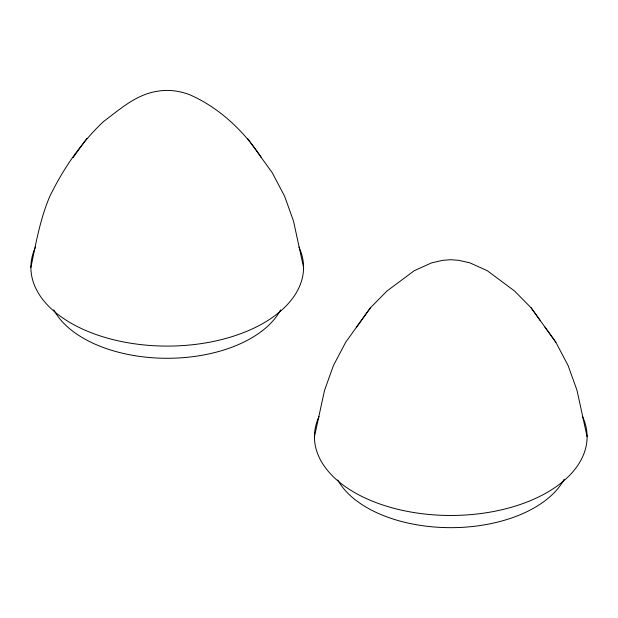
<?xml version="1.0" encoding="UTF-8"?>
<svg xmlns="http://www.w3.org/2000/svg" width="618" height="618" viewBox="0 0 618 618"><rect width="100%" height="100%" fill="white"/><g stroke="black" fill="none" stroke-linecap="round" stroke-linejoin="round"><path stroke-width="0.93" d="M30.9 267.378C35.929 243.299 40.124 218.919 49.896 196.176C63.384 168.59 81.035 142.712 103.453 121.615C119.915 109.262 136.145 94.492 157.281 91.286C168.189 89.293 179.544 90.846 189.842 94.786C219.29 107.733 243.925 131.008 261.445 157.714M314.431 436.764L324.527 390.375L333.426 365.562L345.686 342.248L370.421 307.81L386.992 291.001L414.269 270.707L431.542 262.889L442.658 260.332L450.769 259.714L458.88 260.332L469.997 262.889L487.27 270.707L514.547 291.001L531.117 307.81L555.845 342.248L568.104 365.562L577.011 390.375L587.1 436.764M73.024 157.714L86.883 138.424M356.555 327.1L370.421 307.81M531.117 307.81L540.379 320.727M544.976 327.1L555.845 342.248M247.579 138.424L272.314 172.862L284.574 196.176L293.473 220.989L303.569 267.378M582.457 416.393A136.331 78.71 0 0 1 450.769 515.474A136.331 78.71 0 0 1 319.081 416.393M564.172 479.251A118.602 68.474 0 0 1 451.472 527.664A118.602 68.474 0 0 1 337.783 480.024M298.919 247.007A136.331 78.71 0 0 1 167.231 346.095A136.331 78.71 0 0 1 35.543 247.007M280.634 309.865A118.602 68.474 0 0 1 167.231 358.286A118.602 68.474 0 0 1 53.828 309.865"/></g></svg>
